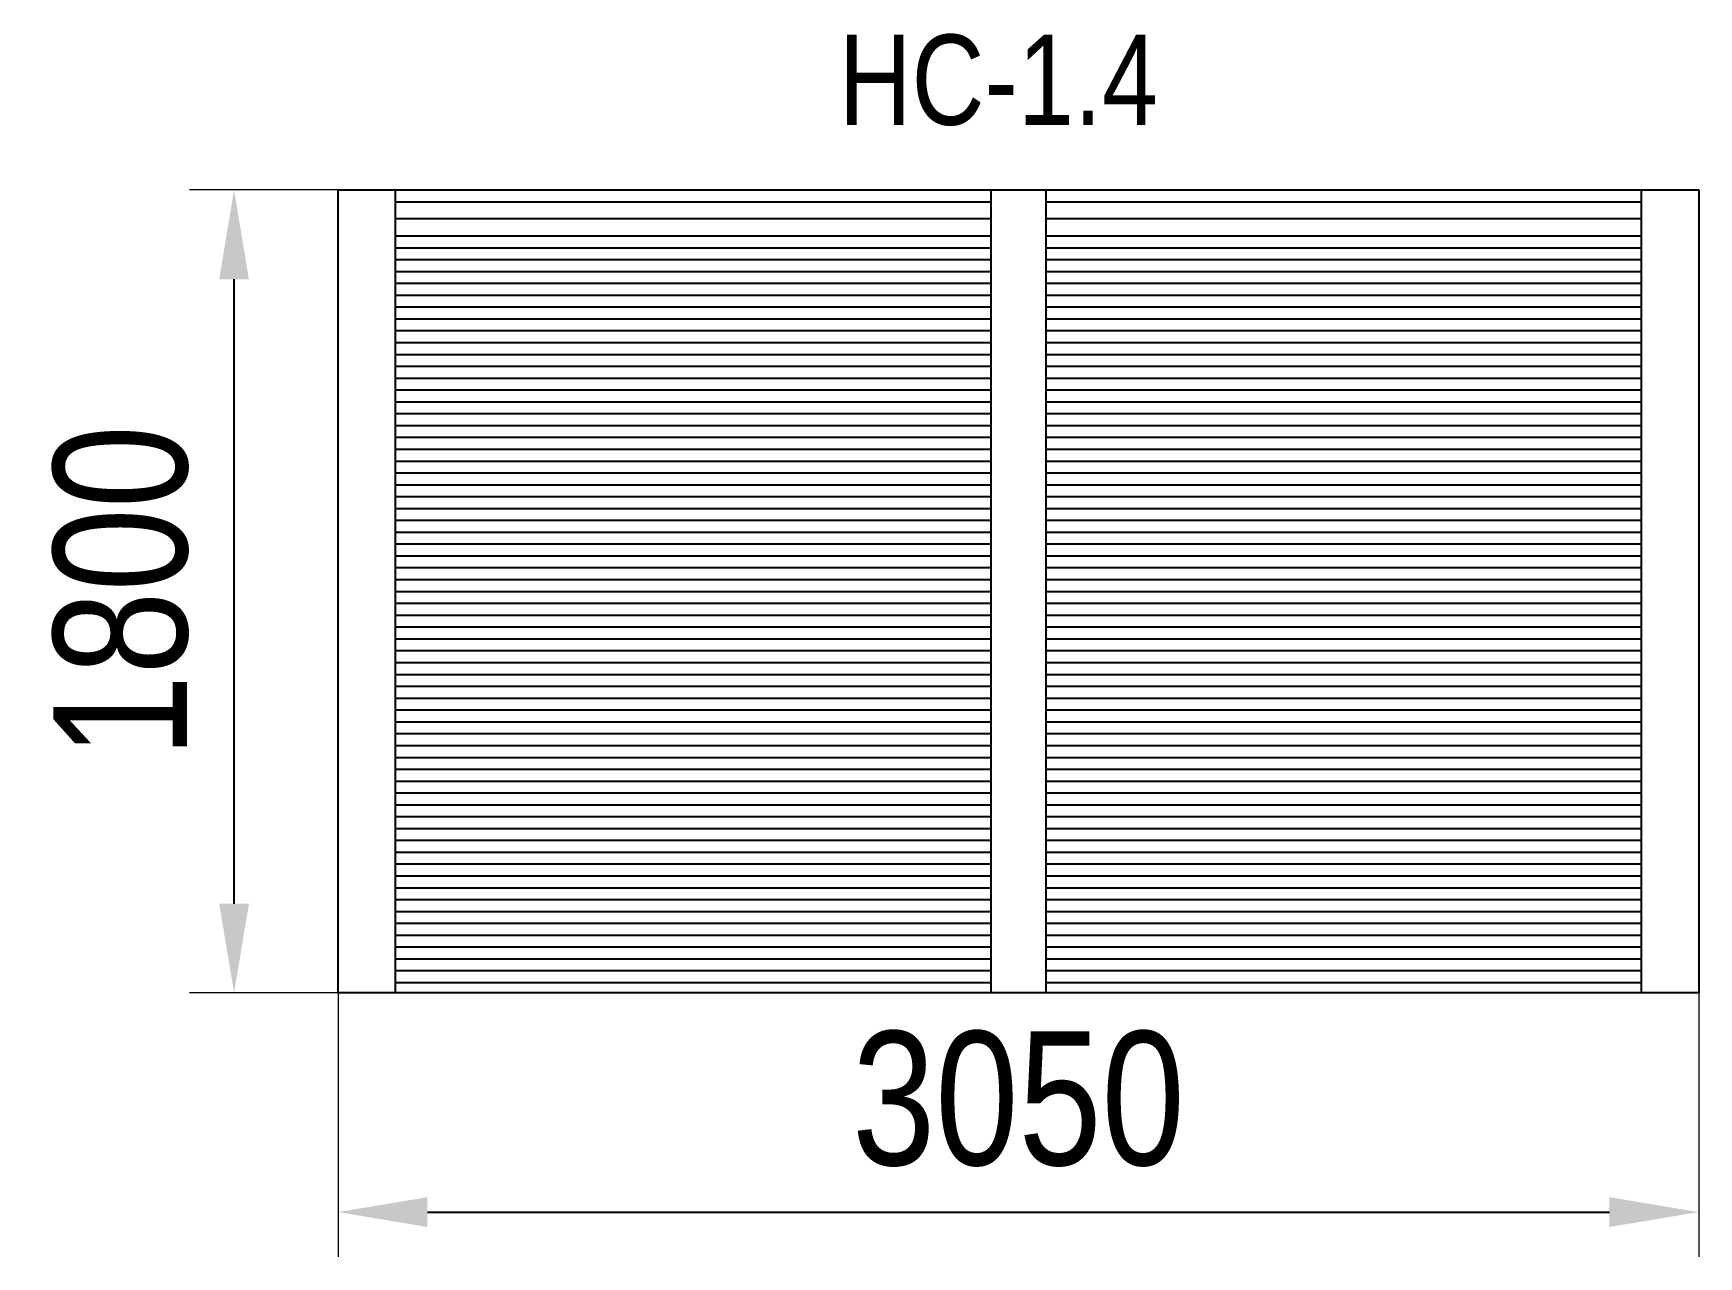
# Model space of a CAD drawing. Header units: millimetres. Extents: x -2231 to 1502, y -1614 to 1129.
import ezdxf

# ---------------------------------------------------------------- set-up
doc = ezdxf.new("R2010")
doc.units = ezdxf.units.MM
for name, color, linetype in [('DIKOM_АРТИКУЛ', 7, 'Continuous'), ('DIKOM_ОБЪЕКТ', 7, 'Continuous'), ('DIKOM_РАЗМЕР_ОБЪЕКТА', 7, 'Continuous')]:
    doc.layers.add(name, color=color, linetype=linetype)
doc.styles.add('style1', font='arial.ttf', dxfattribs={"width": 0.8})
doc.dimstyles.new('1-50', dxfattribs={"dimtxt": 300, "dimasz": 200, "dimexe": 100, "dimexo": 0, "dimgap": 100, "dimtad": 1, "dimdec": 0, "dimtxsty": 'style1', "dimcen": 0, "dimclrd": 7, "dimclre": 7, "dimadec": 1, "dimazin": 2, "dimtfac": 1, "dimtdec": 0, "dimtmove": 0, "dimatfit": 3, "dimfxl": 0, "dimlwd": 25, "dimlwe": 18, "dimarcsym": 0})

# ---------------------------------------------------------------- blocks, each defined once
blk = doc.blocks.new('*D20')
at = {"layer": 'Defpoints', "color": 0, "transparency": 16777216}
for p in [(-1548.1, -1022.5), (1501.9, -1022.5), (1501.9, -1513.9)]:
    blk.add_point(p, dxfattribs=at)
at = {"layer": 'DIKOM_РАЗМЕР_ОБЪЕКТА', "color": 7, "lineweight": 18, "transparency": 16777216}
for p, q in [((-1548.1, -1022.5), (-1548.1, -1613.9)), ((1501.9, -1022.5), (1501.9, -1613.9))]:
    blk.add_line(p, q, dxfattribs=at)
at = {"layer": 'DIKOM_РАЗМЕР_ОБЪЕКТА', "color": 7, "lineweight": 25, "transparency": 16777216}
blk.add_line((-1348.1, -1513.9), (1301.9, -1513.9), dxfattribs=at)
at = {"layer": 'DIKOM_РАЗМЕР_ОБЪЕКТА', "color": 7, "transparency": 16777216}
for points in [[(-1348.1, -1480.5), (-1348.1, -1547.2), (-1548.1, -1513.9)], [(1301.9, -1480.5), (1301.9, -1547.2), (1501.9, -1513.9)]]:
    blk.add_solid(points, dxfattribs=at)
at = {"layer": 'DIKOM_РАЗМЕР_ОБЪЕКТА', "color": 0, "transparency": 16777216, "insert": (-23.1, -1260.6), "char_height": 300, "attachment_point": 5, "style": 'style1'}
blk.add_mtext('3050', dxfattribs=at)
blk = doc.blocks.new('*D21')
at = {"layer": 'Defpoints', "color": 0, "transparency": 16777216}
for p in [(-1781.4, 777.5), (-1548.1, 777.5), (-1548.1, -1022.5)]:
    blk.add_point(p, dxfattribs=at)
at = {"layer": 'DIKOM_РАЗМЕР_ОБЪЕКТА', "color": 7, "lineweight": 18, "transparency": 16777216}
for p, q in [((-1548.1, 777.5), (-1881.4, 777.5)), ((-1548.1, -1022.5), (-1881.4, -1022.5))]:
    blk.add_line(p, q, dxfattribs=at)
at = {"layer": 'DIKOM_РАЗМЕР_ОБЪЕКТА', "color": 7, "lineweight": 25, "transparency": 16777216}
blk.add_line((-1781.4, -822.5), (-1781.4, 577.5), dxfattribs=at)
at = {"layer": 'DIKOM_РАЗМЕР_ОБЪЕКТА', "color": 7, "transparency": 16777216}
for points in [[(-1814.8, 577.5), (-1748.1, 577.5), (-1781.4, 777.5)], [(-1814.8, -822.5), (-1748.1, -822.5), (-1781.4, -1022.5)]]:
    blk.add_solid(points, dxfattribs=at)
at = {"layer": 'DIKOM_РАЗМЕР_ОБЪЕКТА', "color": 0, "transparency": 16777216, "insert": (-2034.6, -122.5), "char_height": 300, "attachment_point": 5, "rotation": 90, "style": 'style1'}
blk.add_mtext('1800', dxfattribs=at)

msp = doc.modelspace()

# ---------------------------------------------------------------- linework, layer by layer
at = {"layer": 'DIKOM_ОБЪЕКТ'}
for p, q in [((-1548.1, 777.5), (1501.9, 777.5)), ((-1548.1, -1022.5), (-1548.1, 777.5)), ((-1419.5, -1022.5), (-1419.5, 777.5)), ((-1419.5, 750.9), (-84.3, 750.9)), ((-84.3, -1022.5), (-84.3, 777.5)), ((38, 777.5), (38, -1022.5)), ((38, 750.9), (1373.3, 750.9)), ((1373.3, -1022.5), (1373.3, 777.5)), ((1501.9, 777.5), (1501.9, -1022.5)), ((-1419.5, 713.7), (-84.3, 713.7)), ((38, 713.7), (1373.3, 713.7)), ((-1419.5, 674.7), (-84.3, 674.7)), ((38, 674.7), (1373.3, 674.7)), ((-1419.5, 648.1), (-84.3, 648.1)), ((38, 648.1), (1373.3, 648.1)), ((-1419.5, 621.6), (-84.3, 621.6)), ((38, 621.6), (1373.3, 621.6)), ((-1419.5, 595), (-84.3, 595)), ((-1419.5, 568.4), (-84.3, 568.4)), ((38, 595), (1373.3, 595)), ((38, 568.4), (1373.3, 568.4)), ((-1419.5, 541.9), (-84.3, 541.9)), ((38, 541.9), (1373.3, 541.9)), ((-1419.5, 515.3), (-84.3, 515.3)), ((-1419.5, 488.7), (-84.3, 488.7)), ((38, 515.3), (1373.3, 515.3)), ((38, 488.7), (1373.3, 488.7)), ((-1419.5, 462.2), (-84.3, 462.2)), ((38, 462.2), (1373.3, 462.2)), ((-1419.5, 435.6), (-84.3, 435.6)), ((38, 435.6), (1373.3, 435.6)), ((-1419.5, 409), (-84.3, 409)), ((-1419.5, 382.4), (-84.3, 382.4)), ((38, 409), (1373.3, 409)), ((38, 382.4), (1373.3, 382.4)), ((-1419.5, 355.9), (-84.3, 355.9)), ((38, 355.9), (1373.3, 355.9)), ((-1419.5, 329.3), (-84.3, 329.3)), ((-1419.5, 302.7), (-84.3, 302.7)), ((38, 329.3), (1373.3, 329.3)), ((38, 302.7), (1373.3, 302.7)), ((-1419.5, 276.2), (-84.3, 276.2)), ((38, 276.2), (1373.3, 276.2)), ((-1419.5, 249.6), (-84.3, 249.6)), ((38, 249.6), (1373.3, 249.6)), ((-1419.5, 223), (-84.3, 223)), ((-1419.5, 196.5), (-84.3, 196.5)), ((38, 223), (1373.3, 223)), ((38, 196.5), (1373.3, 196.5)), ((-1419.5, 169.9), (-84.3, 169.9)), ((38, 169.9), (1373.3, 169.9)), ((-1419.5, 143.3), (-84.3, 143.3)), ((-1419.5, 116.7), (-84.3, 116.7)), ((38, 143.3), (1373.3, 143.3)), ((38, 116.7), (1373.3, 116.7)), ((-1419.5, 90.2), (-84.3, 90.2)), ((38, 90.2), (1373.3, 90.2)), ((-1419.5, 63.6), (-84.3, 63.6)), ((38, 63.6), (1373.3, 63.6)), ((-1419.5, 37), (-84.3, 37)), ((-1419.5, 10.5), (-84.3, 10.5)), ((38, 37), (1373.3, 37)), ((38, 10.5), (1373.3, 10.5)), ((-1419.5, -16.1), (-84.3, -16.1)), ((38, -16.1), (1373.3, -16.1)), ((-1419.5, -42.7), (-84.3, -42.7)), ((-1419.5, -69.2), (-84.3, -69.2)), ((38, -42.7), (1373.3, -42.7)), ((38, -69.2), (1373.3, -69.2)), ((-1419.5, -95.8), (-84.3, -95.8)), ((38, -95.8), (1373.3, -95.8)), ((-1419.5, -122.4), (-84.3, -122.4)), ((-1419.5, -148.9), (-84.3, -148.9)), ((38, -122.4), (1373.3, -122.4)), ((38, -148.9), (1373.3, -148.9)), ((-1419.5, -175.5), (-84.3, -175.5)), ((38, -175.5), (1373.3, -175.5)), ((-1419.5, -202.1), (-84.3, -202.1)), ((38, -202.1), (1373.3, -202.1)), ((-1419.5, -228.7), (-84.3, -228.7)), ((-1419.5, -255.2), (-84.3, -255.2)), ((38, -228.7), (1373.3, -228.7)), ((38, -255.2), (1373.3, -255.2)), ((-1419.5, -281.8), (-84.3, -281.8)), ((38, -281.8), (1373.3, -281.8)), ((-1419.5, -308.4), (-84.3, -308.4)), ((-1419.5, -334.9), (-84.3, -334.9)), ((38, -308.4), (1373.3, -308.4)), ((38, -334.9), (1373.3, -334.9)), ((-1419.5, -361.5), (-84.3, -361.5)), ((38, -361.5), (1373.3, -361.5)), ((-1419.5, -388.1), (-84.3, -388.1)), ((38, -388.1), (1373.3, -388.1)), ((-1419.5, -414.6), (-84.3, -414.6)), ((-1419.5, -441.2), (-84.3, -441.2)), ((38, -414.6), (1373.3, -414.6)), ((38, -441.2), (1373.3, -441.2)), ((-1419.5, -467.8), (-84.3, -467.8)), ((38, -467.8), (1373.3, -467.8)), ((-1419.5, -494.4), (-84.3, -494.4)), ((-1419.5, -520.9), (-84.3, -520.9)), ((38, -494.4), (1373.3, -494.4)), ((38, -520.9), (1373.3, -520.9)), ((-1419.5, -547.5), (-84.3, -547.5)), ((38, -547.5), (1373.3, -547.5)), ((-1419.5, -574.1), (-84.3, -574.1)), ((38, -574.1), (1373.3, -574.1)), ((-1419.5, -600.6), (-84.3, -600.6)), ((-1419.5, -627.2), (-84.3, -627.2)), ((38, -600.6), (1373.3, -600.6)), ((38, -627.2), (1373.3, -627.2)), ((-1419.5, -653.8), (-84.3, -653.8)), ((38, -653.8), (1373.3, -653.8)), ((-1419.5, -680.3), (-84.3, -680.3)), ((-1419.5, -706.9), (-84.3, -706.9)), ((38, -680.3), (1373.3, -680.3)), ((38, -706.9), (1373.3, -706.9)), ((-1419.5, -733.5), (-84.3, -733.5)), ((38, -733.5), (1373.3, -733.5)), ((-1419.5, -760.1), (-84.3, -760.1)), ((38, -760.1), (1373.3, -760.1)), ((-1419.5, -786.6), (-84.3, -786.6)), ((-1419.5, -813.2), (-84.3, -813.2)), ((38, -786.6), (1373.3, -786.6)), ((38, -813.2), (1373.3, -813.2)), ((-1419.5, -839.8), (-84.3, -839.8)), ((38, -839.8), (1373.3, -839.8)), ((-1419.5, -866.3), (-84.3, -866.3)), ((-1419.5, -892.9), (-84.3, -892.9)), ((38, -866.3), (1373.3, -866.3)), ((38, -892.9), (1373.3, -892.9)), ((-1419.5, -919.5), (-84.3, -919.5)), ((38, -919.5), (1373.3, -919.5)), ((-1419.5, -946), (-84.3, -946)), ((38, -946), (1373.3, -946)), ((-1419.5, -972.6), (-84.3, -972.6)), ((-1419.5, -999.2), (-84.3, -999.2)), ((38, -972.6), (1373.3, -972.6)), ((38, -999.2), (1373.3, -999.2)), ((1501.9, -1022.5), (-1548.1, -1022.5))]:
    msp.add_line(p, q, dxfattribs=at)

# ---------------------------------------------------------------- texts
at = {"layer": 'DIKOM_АРТИКУЛ', "insert": (-425.7, 1125.7), "char_height": 202.19, "width": 2732.336, "attachment_point": 1, "style": 'style1'}
msp.add_mtext('НС-1.4', dxfattribs=at)

# ---------------------------------------------------------------- dimensions: what is measured, and where the dimension line sits
at = {"layer": 'DIKOM_РАЗМЕР_ОБЪЕКТА'}
dim = msp.add_linear_dim(base=(-1781.4, 777.5), p1=(-1548.1, -1022.5), p2=(-1548.1, 777.5), angle=90, dimstyle='1-50', dxfattribs=at)
dim.commit()
dim.dimension.update_dxf_attribs({"geometry": '*D21', "text_midpoint": (-2034.6, -122.5)})
dim = msp.add_linear_dim(base=(1501.9, -1513.9), p1=(-1548.1, -1022.5), p2=(1501.9, -1022.5), dimstyle='1-50', dxfattribs=at)
dim.commit()
dim.dimension.update_dxf_attribs({"geometry": '*D20', "text_midpoint": (-23.1, -1260.6)})

doc.saveas('drawing.dxf')
